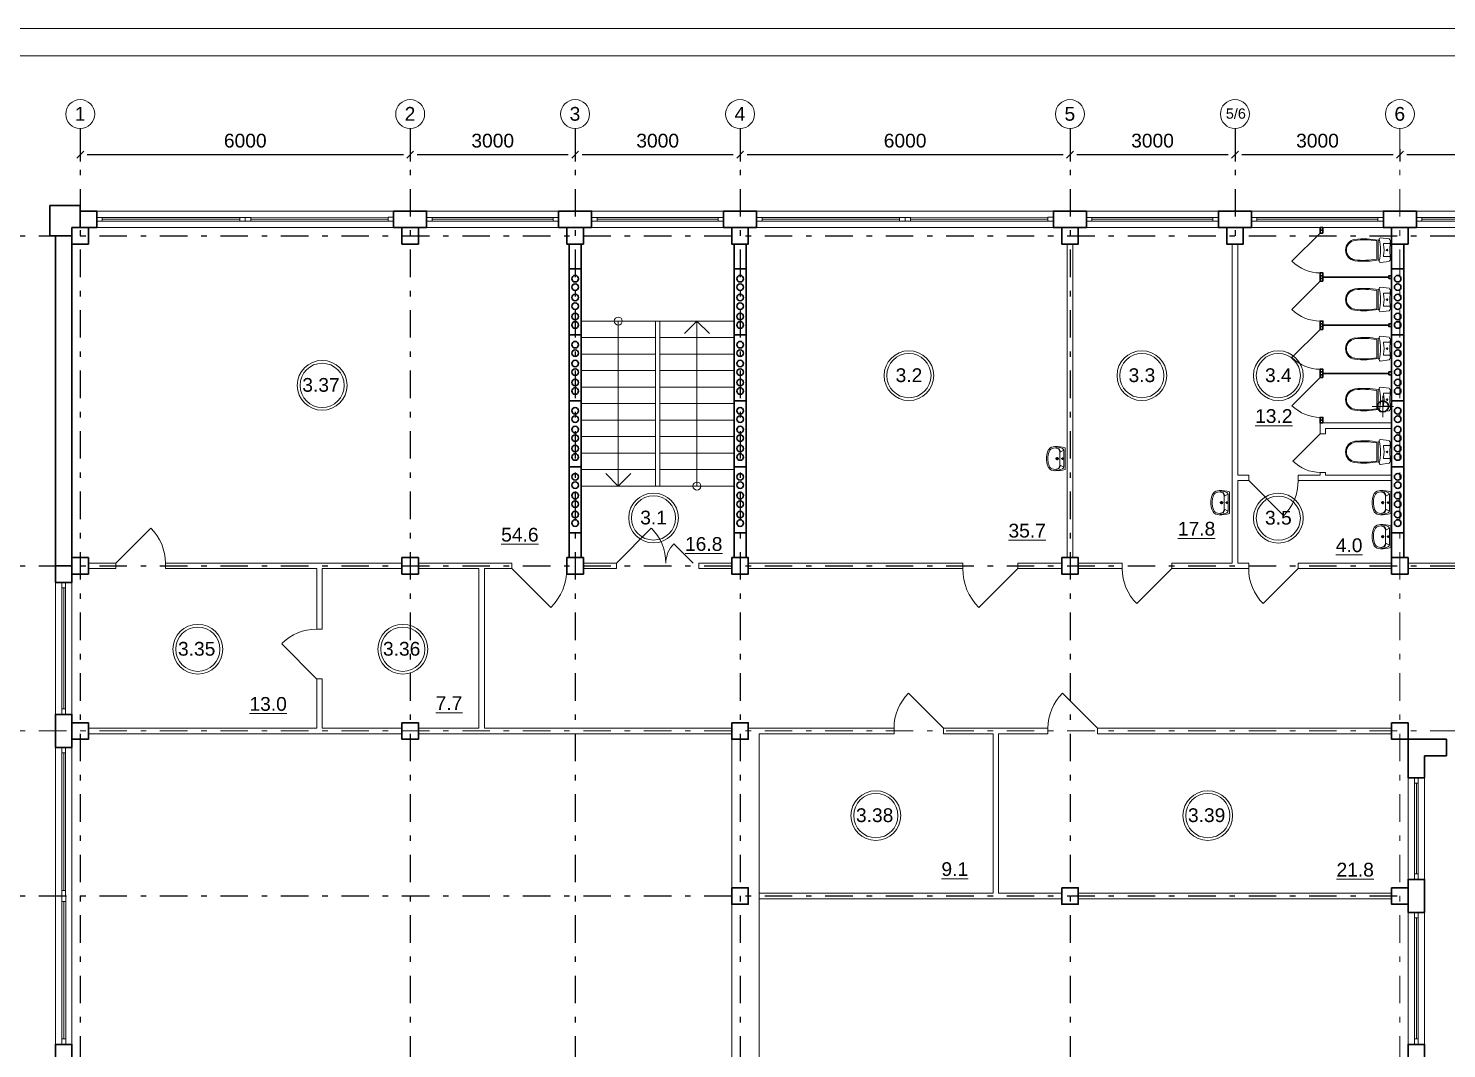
# Model space of a CAD drawing. Header units: metres. Extents: x -306 to 273, y -329 to 512.
# Drawn here: x 192.09 to 217.88, y 416 to 434.55 of the extents above; entities that cross this region are included whole.
import ezdxf
from ezdxf.enums import TextEntityAlignment as Align

# ---------------------------------------------------------------- set-up
doc = ezdxf.new("R2010")
doc.units = ezdxf.units.M
doc.header["$MEASUREMENT"] = 0
doc.linetypes.add('( Dashdot )', pattern=[1.001, 0.5, -0.25, 0.001, -0.25])
doc.linetypes.add('DGN Style 4', pattern=[17.066964, 8.528152, -4.264076, 0.01066, -4.264076])
doc.layers.get('DEFPOINTS').update_dxf_attribs({"lineweight": 0})
doc.layers.add('Level 50', color=7, linetype='Continuous', lineweight=0)
doc.styles.add('Standard_0', font='arial.ttf')
doc.styles.add('Style-Arial', font='arial.ttf')
doc.dimstyles.get("Standard").update_dxf_attribs({"dimtxt": 0.00018, "dimasz": 0.00018, "dimexe": 0.0002, "dimexo": 0.0625, "dimgap": 9e-05, "dimtad": 0, "dimtih": 1, "dimtoh": 1, "dimdec": 4, "dimlfac": 1000, "dimzin": 0, "dimdsep": 46, "dimtxsty": 'Standard_0', "dimcen": 9e-05, "dimadec": 0, "dimazin": 0, "dimtfac": 1, "dimtdec": 4, "dimtofl": 0, "dimtmove": 0, "dimatfit": 0, "dimfxl": 0.01, "dimfxlon": 1, "dimtolj": 1, "dimtzin": 0, "dimarcsym": 0})

# ---------------------------------------------------------------- blocks, each defined once
blk = doc.blocks.new('*U1657')
at = {"color": 7, "linetype": 'Continuous', "lineweight": 0}
blk.add_line((1.25, 0.001), (-1.25, -0.001), dxfattribs=at)
at = {"color": 7, "linetype": 'Continuous', "lineweight": 13, "flags": 128}
for points in [[(-1.35, 0.034), (-1.25, 0.034), (-1.25, -0.036), (-1.35, -0.036), (-1.35, 0.034)], [(1.25, 0.036), (1.35, 0.036), (1.35, -0.034), (1.25, -0.034), (1.25, 0.036)]]:
    blk.add_lwpolyline(points, close=True, dxfattribs=at)
at = {"color": 7, "linetype": 'Continuous', "lineweight": 0, "flags": 128}
blk.add_lwpolyline([(-1.25, 0.034), (1.25, 0.036), (1.25, -0.034), (-1.25, -0.036), (-1.25, 0.034)], close=True, dxfattribs=at)
blk = doc.blocks.new('*U1656')
at = {"color": 7, "linetype": 'Continuous', "lineweight": 0}
blk.add_line((1.25, 0), (-1.25, 0), dxfattribs=at)
at = {"color": 7, "linetype": 'Continuous', "lineweight": 13, "flags": 128}
for points in [[(-1.35, 0.035), (-1.25, 0.035), (-1.25, -0.035), (-1.35, -0.035), (-1.35, 0.035)], [(1.25, 0.035), (1.35, 0.035), (1.35, -0.035), (1.25, -0.035), (1.25, 0.035)]]:
    blk.add_lwpolyline(points, close=True, dxfattribs=at)
at = {"color": 7, "linetype": 'Continuous', "lineweight": 0, "flags": 128}
blk.add_lwpolyline([(-1.25, 0.035), (1.25, 0.035), (1.25, -0.035), (-1.25, -0.035), (-1.25, 0.035)], close=True, dxfattribs=at)
blk = doc.blocks.new('*U1658')
at = {"color": 7, "linetype": 'Continuous', "lineweight": 0}
blk.add_line((-1.1, 0), (1.1, 0), dxfattribs=at)
at = {"color": 7, "linetype": 'Continuous', "lineweight": 13, "flags": 128}
for points in [[(-1.1, -0.035), (-1.2, -0.035), (-1.2, 0.035), (-1.1, 0.035), (-1.1, -0.035)], [(1.2, -0.035), (1.1, -0.035), (1.1, 0.035), (1.2, 0.035), (1.2, -0.035)]]:
    blk.add_lwpolyline(points, close=True, dxfattribs=at)
at = {"color": 7, "linetype": 'Continuous', "lineweight": 0, "flags": 128}
blk.add_lwpolyline([(-1.1, 0.035), (1.1, 0.035), (1.1, -0.035), (-1.1, -0.035), (-1.1, 0.035)], close=True, dxfattribs=at)
blk = doc.blocks.new('*U1655')
at = {"color": 7, "linetype": 'Continuous', "lineweight": 30, "flags": 128}
blk.add_lwpolyline([(-0.11, -0.6), (-0.11, 0.6), (0.11, 0.6), (0.11, -0.6), (-0.11, -0.6)], close=True, dxfattribs=at)
at = {"color": 7, "linetype": 'Continuous', "lineweight": 30}
for centre in [(0, 0.421), (0, 0.268), (0, 0.077), (0, -0.077), (0, -0.268), (0, -0.421)]:
    blk.add_circle(centre, 0.06, dxfattribs=at)
blk = doc.blocks.new('*U1659')
at = {"color": 7, "linetype": 'Continuous', "lineweight": 0}
for p in [(-0.227, 0.114), (0.227, 0.114)]:
    blk.add_line(p, (0, -0.114), dxfattribs=at)
blk = doc.blocks.new('*U1661')
at = {"color": 7, "linetype": 'Continuous', "lineweight": 30}
for p, q in [((0.275, 0.275), (-0.275, 0.275)), ((-0.275, -0.275), (-0.275, 0.275)), ((0.275, 0.175), (0.275, 0.275)), ((-0.175, -0.275), (-0.275, -0.275))]:
    blk.add_line(p, q, dxfattribs=at)
blk = doc.blocks.new('_Oblique-1')
at = {"color": 0, "linetype": 'ByBlock', "lineweight": -2}
blk.add_line((0.5, 0.5), (-0.5, -0.5), dxfattribs=at)
blk = doc.blocks.new('*D2301')
at = {"color": 0, "linetype": 'Continuous', "lineweight": -2, "transparency": 16777216}
for p, q in [((193.031, 432.604), (193.031, 432.13)), ((199.031, 432.604), (199.031, 432.13)), ((193.156, 432.255), (198.906, 432.255))]:
    blk.add_line(p, q, dxfattribs=at)
at = {"layer": 'DEFPOINTS', "color": 0, "linetype": 'Continuous', "lineweight": 0, "transparency": 16777216}
for p in [(193.031, 432.729), (199.031, 432.729), (199.031, 432.255)]:
    blk.add_point(p, dxfattribs=at)
at = {"color": 0, "linetype": 'Continuous', "lineweight": -2, "transparency": 16777216, "xscale": 0.125, "yscale": 0.125, "zscale": 0.125, "rotation": 180}
blk.add_blockref('_Oblique-1', (193.031, 432.255), dxfattribs=at)
at = {"color": 0, "linetype": 'Continuous', "lineweight": -2, "transparency": 16777216, "xscale": 0.125, "yscale": 0.125, "zscale": 0.125}
blk.add_blockref('_Oblique-1', (199.031, 432.255), dxfattribs=at)
at = {"color": 0, "linetype": 'Continuous', "lineweight": 0, "transparency": 16777216, "insert": (196.031, 432.508), "char_height": 0.25, "attachment_point": 5, "style": 'Style-Arial'}
blk.add_mtext('\\A1;6000', dxfattribs=at)
blk = doc.blocks.new('ум9')
at = {"color": 252, "lineweight": 13}
for p, q in [((0.317, 0), (-0.317, 0)), ((-0.237, -0.059), (-0.19, -0.143)), ((0.228, -0.039), (-0.228, -0.039)), ((0.185, -0.156), (-0.171, -0.156)), ((0.046, -0.234), (-0.046, -0.234)), ((0.035, -0.08), (-0.035, -0.08)), ((0, -0.115), (0, -0.045)), ((0, -0.189), (0, -0.28)), ((0.237, -0.059), (0.19, -0.143))]:
    blk.add_line(p, q, dxfattribs=at)
for centre, radius in [((0, -0.234), 0.0351), ((0, -0.08), 0.0221), ((0, -0.234), 0.0221)]:
    blk.add_circle(centre, radius, dxfattribs=at)
for centre, radius, start, end in [((1.163, -0.334), 1.518, 167.3206, 178.6525), ((-0.135, -0.304), 0.22, 178.312, 234.1043), ((-0.355, -0.298), 0.00065, 358.312, 358.6525), ((0.089, -0.267), 0.429, 154.5977, 180.3349), ((-0.317, -0.001), 0.00065, 90, 167.3206), ((-0.135, -0.303), 0.18, 141.0504, 245.2718), ((-0.228, -0.117), 0.078, 90, 154.5977), ((-0.135, -0.303), 0.193, 141.0504, 147.7493), ((-0.181, -0.302), 0.159, 98.7111, 129.9424), ((-0.181, -0.302), 0.146, 86.1548, 129.9424), ((0.181, -0.302), 0.146, 50.0576, 93.8452), ((0.181, -0.302), 0.159, 50.0576, 81.2889), ((0.135, -0.303), 0.18, 294.7282, 38.9496), ((0.228, -0.117), 0.078, 25.4023, 90), ((0.135, -0.304), 0.22, 305.8957, 1.688), ((0.135, -0.303), 0.193, 32.2507, 38.9496), ((-0.089, -0.267), 0.429, 359.6651, 25.4023), ((0.317, -0.001), 0.00065, 12.6794, 90), ((-1.163, -0.334), 1.518, 1.3475, 12.6794), ((0.355, -0.298), 0.00065, 181.3475, 181.688), ((-0.035, -0.093), 0.452, 239.6448, 267.5368), ((-0.035, -0.093), 0.413, 244.8898, 267.5368), ((0, 0.104), 0.65, 265.1692, 274.8308), ((0, 0.104), 0.611, 265.1692, 274.8308), ((0.035, -0.093), 0.413, 272.4632, 300.3552), ((0.035, -0.093), 0.452, 272.4632, 300.3552)]:
    blk.add_arc(centre, radius, start, end, dxfattribs=at)
blk = doc.blocks.new('ун2')
at = {"color": 252, "lineweight": 13}
for p, q in [((-0.131, -0.114), (-0.131, 0.006)), ((0.131, -0.114), (0.131, 0.006)), ((-0.25, -0.194), (-0.229, -0.012)), ((0, -0.266), (-0.184, -0.266)), ((0, -0.235), (-0.168, -0.235)), ((0, -0.235), (0.168, -0.235)), ((0, -0.266), (0.184, -0.266)), ((0.25, -0.194), (0.229, -0.012))]:
    blk.add_line(p, q, dxfattribs=at)
blk.add_circle((0, -0.058), 0.0157, dxfattribs=at)
for centre, radius, start, end in [((-0.225, 0.014), 0.0259, 262.0147, 1.5137), ((0, 1.373), 1.373, 261.6431, 278.3569), ((0.225, 0.014), 0.0258, 178.1572, 278.1058), ((-0.226, -0.192), 0.0242, 185.3126, 270.5398), ((0, -1.267), 1.076, 77.8721, 102.1279), ((1.292, -0.524), 1.518, 168.8327, 186.9654), ((-0.169, -0.152), 0.0829, 229.7034, 270.7895), ((1.29, -0.524), 1.497, 170.087, 187.0749), ((-0.115, -0.115), 0.0166, 175.2998, 270.088), ((0, -0.594), 0.477, 76.0614, 103.9386), ((0.115, -0.115), 0.0166, 269.912, 4.7002), ((0.169, -0.152), 0.0829, 269.2105, 310.2966), ((-1.29, -0.524), 1.497, 352.9251, 9.913), ((-1.292, -0.524), 1.518, 353.0346, 11.1673), ((0.226, -0.192), 0.0242, 269.4602, 354.6874), ((0, -0.679), 0.217, 187.7539, 269.9084), ((0, -0.679), 0.198, 188.5249, 269.9084), ((0, -0.679), 0.198, 270.0916, 351.4751), ((0, -0.679), 0.217, 270.0916, 352.2461)]:
    blk.add_arc(centre, radius, start, end, dxfattribs=at)
blk = doc.blocks.new('*U1662')
at = {"color": 7, "linetype": 'Continuous', "lineweight": 0, "flags": 128}
blk.add_lwpolyline([(42.05, 29.7), (42.05, -29.7), (-42.05, -29.7), (-42.05, 29.7), (42.05, 29.7)], close=True, dxfattribs=at)
at = {"layer": 'Level 50', "color": 7, "linetype": 'Continuous', "lineweight": 13}
blk.add_line((41.55, 29.2), (-40.05, 29.2), dxfattribs=at)
blk = doc.blocks.new('*U1796')
at = {"color": 7, "linetype": 'Continuous', "lineweight": 13}
for radius in [0.452, 0.402]:
    blk.add_circle((0, 0), radius, dxfattribs=at)
at = {"color": 7, "linetype": 'Continuous', "lineweight": 13, "style": 'Style-Arial'}
blk.add_text('3.1', height=0.25, dxfattribs=at).set_placement((-0.242, 0.133), align=Align.TOP_LEFT)
blk = doc.blocks.new('*U1825')
at = {"color": 7, "linetype": 'Continuous', "lineweight": 13}
for radius in [0.452, 0.402]:
    blk.add_circle((0, 0), radius, dxfattribs=at)
at = {"color": 7, "linetype": 'Continuous', "lineweight": 13, "style": 'Style-Arial'}
blk.add_text('3.2', height=0.25, dxfattribs=at).set_placement((-0.242, 0.133), align=Align.TOP_LEFT)
blk = doc.blocks.new('*U1826')
at = {"color": 7, "linetype": 'Continuous', "lineweight": 13}
for radius in [0.452, 0.402]:
    blk.add_circle((0, 0), radius, dxfattribs=at)
at = {"color": 7, "linetype": 'Continuous', "lineweight": 13, "style": 'Style-Arial'}
blk.add_text('3.3', height=0.25, dxfattribs=at).set_placement((-0.242, 0.133), align=Align.TOP_LEFT)
blk = doc.blocks.new('*U1827')
at = {"color": 7, "linetype": 'Continuous', "lineweight": 13}
for radius in [0.452, 0.402]:
    blk.add_circle((0, 0), radius, dxfattribs=at)
at = {"color": 7, "linetype": 'Continuous', "lineweight": 13, "style": 'Style-Arial'}
blk.add_text('3.4', height=0.25, dxfattribs=at).set_placement((-0.242, 0.133), align=Align.TOP_LEFT)
blk = doc.blocks.new('*U1828')
at = {"color": 7, "linetype": 'Continuous', "lineweight": 13}
for radius in [0.452, 0.402]:
    blk.add_circle((0, 0), radius, dxfattribs=at)
at = {"color": 7, "linetype": 'Continuous', "lineweight": 13, "style": 'Style-Arial'}
blk.add_text('3.5', height=0.25, dxfattribs=at).set_placement((-0.242, 0.133), align=Align.TOP_LEFT)
blk = doc.blocks.new('*U1870')
at = {"color": 7, "linetype": 'Continuous', "lineweight": 13}
for radius in [0.452, 0.402]:
    blk.add_circle((0, 0), radius, dxfattribs=at)
at = {"color": 7, "linetype": 'Continuous', "lineweight": 13, "style": 'Style-Arial'}
blk.add_text('3.35', height=0.25, dxfattribs=at).set_placement((-0.361, 0.133), align=Align.TOP_LEFT)
blk = doc.blocks.new('*U1871')
at = {"color": 7, "linetype": 'Continuous', "lineweight": 13}
for radius in [0.452, 0.402]:
    blk.add_circle((0, 0), radius, dxfattribs=at)
at = {"color": 7, "linetype": 'Continuous', "lineweight": 13, "style": 'Style-Arial'}
blk.add_text('3.36', height=0.25, dxfattribs=at).set_placement((-0.361, 0.133), align=Align.TOP_LEFT)
blk = doc.blocks.new('*U1872')
at = {"color": 7, "linetype": 'Continuous', "lineweight": 13}
for radius in [0.452, 0.402]:
    blk.add_circle((0, 0), radius, dxfattribs=at)
at = {"color": 7, "linetype": 'Continuous', "lineweight": 13, "style": 'Style-Arial'}
blk.add_text('3.37', height=0.25, dxfattribs=at).set_placement((-0.361, 0.133), align=Align.TOP_LEFT)
blk = doc.blocks.new('*U1873')
at = {"color": 7, "linetype": 'Continuous', "lineweight": 13}
for radius in [0.452, 0.402]:
    blk.add_circle((0, 0), radius, dxfattribs=at)
at = {"color": 7, "linetype": 'Continuous', "lineweight": 13, "style": 'Style-Arial'}
blk.add_text('3.38', height=0.25, dxfattribs=at).set_placement((-0.361, 0.133), align=Align.TOP_LEFT)
blk = doc.blocks.new('*U1874')
at = {"color": 7, "linetype": 'Continuous', "lineweight": 13}
for radius in [0.452, 0.402]:
    blk.add_circle((0, 0), radius, dxfattribs=at)
at = {"color": 7, "linetype": 'Continuous', "lineweight": 13, "style": 'Style-Arial'}
blk.add_text('3.39', height=0.25, dxfattribs=at).set_placement((-0.361, 0.133), align=Align.TOP_LEFT)
blk = doc.blocks.new('*U1893')
at = {"color": 7, "linetype": 'DGN Style 4', "lineweight": 0}
for p, q in [((-0.194, 0), (0.194, 0)), ((0, 0.194), (0, -0.193))]:
    blk.add_line(p, q, dxfattribs=at)
at = {"color": 92, "linetype": 'Continuous', "lineweight": 30}
blk.add_circle((0, 0), 0.1, dxfattribs=at)
blk = doc.blocks.new('*U1888')
at = {"color": 7, "lineweight": 13}
blk.add_line((-0.5, 0.354), (0.207, -0.354), dxfattribs=at)
at = {"color": 7, "lineweight": 0}
blk.add_arc((-0.5, 0.354), 1, 315, 360, dxfattribs=at)
blk = doc.blocks.new('*U1894')
at = {"color": 7, "lineweight": 13}
for p, q in [((-0.7, -0.318), (-0.064, 0.318)), ((0.7, -0.318), (0.346, 0.035))]:
    blk.add_line(p, q, dxfattribs=at)
at = {"color": 7, "lineweight": 0}
for centre, radius, start, end in [((-0.7, -0.318), 0.9, 0, 45), ((0.7, -0.318), 0.5, 135, 180)]:
    blk.add_arc(centre, radius, start, end, dxfattribs=at)
blk = doc.blocks.new('*U1889')
at = {"color": 7, "linetype": 'Continuous', "lineweight": 13}
blk.add_line((-0.45, 0.318), (0.186, -0.318), dxfattribs=at)
at = {"color": 7, "linetype": 'Continuous', "lineweight": 0}
blk.add_arc((-0.45, 0.318), 0.9, 315, 360, dxfattribs=at)
blk = doc.blocks.new('*U1891')
at = {"color": 7, "linetype": 'Continuous', "lineweight": 13}
blk.add_line((-0.35, 0.247), (0.145, -0.247), dxfattribs=at)
at = {"color": 7, "linetype": 'Continuous', "lineweight": 0}
blk.add_arc((-0.35, 0.247), 0.7, 315, 0, dxfattribs=at)
blk = doc.blocks.new('*U1892')
at = {"color": 252, "linetype": 'Continuous', "lineweight": 13}
for p, q in [((-0.906, 1.162), (-0.394, 1.675)), ((-0.906, 0.287), (-0.394, 0.8)), ((-0.906, -0.588), (-0.394, -0.075)), ((-0.906, -1.463), (-0.394, -0.95))]:
    blk.add_line(p, q, dxfattribs=at)
at = {"color": 252, "linetype": 'Continuous', "lineweight": 30}
for p, q in [((-0.344, 0.875), (0.856, 0.875)), ((-0.344, 0), (0.856, 0)), ((-0.344, -0.875), (0.856, -0.875))]:
    blk.add_line(p, q, dxfattribs=at)
at = {"color": 252, "linetype": 'Continuous', "lineweight": 30, "flags": 128}
for points in [[(-0.344, 1.725), (-0.344, 1.775), (-0.394, 1.775), (-0.394, 1.725), (-0.344, 1.725)], [(-0.344, 1.675), (-0.344, 1.725), (-0.394, 1.725), (-0.394, 1.675), (-0.344, 1.675)], [(-0.344, 0.9), (-0.344, 0.95), (-0.394, 0.95), (-0.394, 0.9), (-0.344, 0.9)], [(-0.344, 0.85), (-0.344, 0.9), (-0.394, 0.9), (-0.394, 0.85), (-0.344, 0.85)], [(-0.344, 0.8), (-0.344, 0.85), (-0.394, 0.85), (-0.394, 0.8), (-0.344, 0.8)], [(0.906, 0.85), (0.906, 0.9), (0.856, 0.9), (0.856, 0.85), (0.906, 0.85)], [(-0.344, 0.025), (-0.344, 0.075), (-0.394, 0.075), (-0.394, 0.025), (-0.344, 0.025)], [(-0.344, -0.025), (-0.344, 0.025), (-0.394, 0.025), (-0.394, -0.025), (-0.344, -0.025)], [(0.906, -0.025), (0.906, 0.025), (0.856, 0.025), (0.856, -0.025), (0.906, -0.025)], [(-0.344, -0.075), (-0.344, -0.025), (-0.394, -0.025), (-0.394, -0.075), (-0.344, -0.075)], [(-0.344, -0.85), (-0.344, -0.8), (-0.394, -0.8), (-0.394, -0.85), (-0.344, -0.85)], [(-0.344, -0.9), (-0.344, -0.85), (-0.394, -0.85), (-0.394, -0.9), (-0.344, -0.9)], [(-0.344, -0.95), (-0.344, -0.9), (-0.394, -0.9), (-0.394, -0.95), (-0.344, -0.95)], [(0.906, -0.9), (0.906, -0.85), (0.856, -0.85), (0.856, -0.9), (0.906, -0.9)], [(-0.344, -1.725), (-0.344, -1.675), (-0.394, -1.675), (-0.394, -1.725), (-0.344, -1.725)], [(-0.344, -1.775), (-0.344, -1.725), (-0.394, -1.725), (-0.394, -1.775), (-0.344, -1.775)]]:
    blk.add_lwpolyline(points, close=True, dxfattribs=at)
at = {"color": 252, "linetype": 'Continuous', "lineweight": 0}
for centre in [(-0.394, 1.675), (-0.394, 0.8), (-0.394, -0.075), (-0.394, -0.95)]:
    blk.add_arc(centre, 0.725, 225, 270, dxfattribs=at)
blk = doc.blocks.new('*D2549')
at = {"color": 0, "linetype": 'Continuous', "lineweight": -2, "transparency": 16777216}
for p, q in [((199.031, 432.604), (199.031, 432.13)), ((202.031, 432.354), (202.031, 432.13)), ((199.156, 432.255), (201.906, 432.255))]:
    blk.add_line(p, q, dxfattribs=at)
at = {"layer": 'DEFPOINTS', "color": 0, "linetype": 'Continuous', "lineweight": 0, "transparency": 16777216}
for p in [(199.031, 432.729), (202.031, 432.479), (202.031, 432.255)]:
    blk.add_point(p, dxfattribs=at)
at = {"color": 0, "linetype": 'Continuous', "lineweight": -2, "transparency": 16777216, "xscale": 0.125, "yscale": 0.125, "zscale": 0.125, "rotation": 180}
blk.add_blockref('_Oblique-1', (199.031, 432.255), dxfattribs=at)
at = {"color": 0, "linetype": 'Continuous', "lineweight": -2, "transparency": 16777216, "xscale": 0.125, "yscale": 0.125, "zscale": 0.125}
blk.add_blockref('_Oblique-1', (202.031, 432.255), dxfattribs=at)
at = {"color": 0, "linetype": 'Continuous', "lineweight": 0, "transparency": 16777216, "insert": (200.531, 432.508), "char_height": 0.25, "attachment_point": 5, "style": 'Style-Arial'}
blk.add_mtext('\\A1;3000', dxfattribs=at)
blk = doc.blocks.new('*D2550')
at = {"color": 0, "linetype": 'Continuous', "lineweight": -2, "transparency": 16777216}
for p, q in [((205.031, 432.604), (205.031, 432.13)), ((202.031, 432.354), (202.031, 432.13)), ((202.156, 432.255), (204.906, 432.255))]:
    blk.add_line(p, q, dxfattribs=at)
at = {"layer": 'DEFPOINTS', "color": 0, "linetype": 'Continuous', "lineweight": 0, "transparency": 16777216}
for p in [(205.031, 432.729), (202.031, 432.479), (205.031, 432.255)]:
    blk.add_point(p, dxfattribs=at)
at = {"color": 0, "linetype": 'Continuous', "lineweight": -2, "transparency": 16777216, "xscale": 0.125, "yscale": 0.125, "zscale": 0.125, "rotation": 180}
blk.add_blockref('_Oblique-1', (202.031, 432.255), dxfattribs=at)
at = {"color": 0, "linetype": 'Continuous', "lineweight": -2, "transparency": 16777216, "xscale": 0.125, "yscale": 0.125, "zscale": 0.125}
blk.add_blockref('_Oblique-1', (205.031, 432.255), dxfattribs=at)
at = {"color": 0, "linetype": 'Continuous', "lineweight": 0, "transparency": 16777216, "insert": (203.531, 432.508), "char_height": 0.25, "attachment_point": 5, "style": 'Style-Arial'}
blk.add_mtext('\\A1;3000', dxfattribs=at)
blk = doc.blocks.new('*D2551')
at = {"color": 0, "linetype": 'Continuous', "lineweight": -2, "transparency": 16777216}
for p, q in [((205.031, 432.604), (205.031, 432.13)), ((211.031, 432.604), (211.031, 432.13)), ((205.156, 432.255), (210.906, 432.255))]:
    blk.add_line(p, q, dxfattribs=at)
at = {"layer": 'DEFPOINTS', "color": 0, "linetype": 'Continuous', "lineweight": 0, "transparency": 16777216}
for p in [(205.031, 432.729), (211.031, 432.729), (211.031, 432.255)]:
    blk.add_point(p, dxfattribs=at)
at = {"color": 0, "linetype": 'Continuous', "lineweight": -2, "transparency": 16777216, "xscale": 0.125, "yscale": 0.125, "zscale": 0.125, "rotation": 180}
blk.add_blockref('_Oblique-1', (205.031, 432.255), dxfattribs=at)
at = {"color": 0, "linetype": 'Continuous', "lineweight": -2, "transparency": 16777216, "xscale": 0.125, "yscale": 0.125, "zscale": 0.125}
blk.add_blockref('_Oblique-1', (211.031, 432.255), dxfattribs=at)
at = {"color": 0, "linetype": 'Continuous', "lineweight": 0, "transparency": 16777216, "insert": (208.031, 432.508), "char_height": 0.25, "attachment_point": 5, "style": 'Style-Arial'}
blk.add_mtext('\\A1;6000', dxfattribs=at)
blk = doc.blocks.new('*D2552')
at = {"color": 0, "linetype": 'Continuous', "lineweight": -2, "transparency": 16777216}
for p, q in [((211.031, 432.604), (211.031, 432.13)), ((214.031, 432.354), (214.031, 432.13)), ((211.156, 432.255), (213.906, 432.255))]:
    blk.add_line(p, q, dxfattribs=at)
at = {"layer": 'DEFPOINTS', "color": 0, "linetype": 'Continuous', "lineweight": 0, "transparency": 16777216}
for p in [(211.031, 432.729), (214.031, 432.479), (214.031, 432.255)]:
    blk.add_point(p, dxfattribs=at)
at = {"color": 0, "linetype": 'Continuous', "lineweight": -2, "transparency": 16777216, "xscale": 0.125, "yscale": 0.125, "zscale": 0.125, "rotation": 180}
blk.add_blockref('_Oblique-1', (211.031, 432.255), dxfattribs=at)
at = {"color": 0, "linetype": 'Continuous', "lineweight": -2, "transparency": 16777216, "xscale": 0.125, "yscale": 0.125, "zscale": 0.125}
blk.add_blockref('_Oblique-1', (214.031, 432.255), dxfattribs=at)
at = {"color": 0, "linetype": 'Continuous', "lineweight": 0, "transparency": 16777216, "insert": (212.531, 432.508), "char_height": 0.25, "attachment_point": 5, "style": 'Style-Arial'}
blk.add_mtext('\\A1;3000', dxfattribs=at)
blk = doc.blocks.new('*D2553')
at = {"color": 0, "linetype": 'Continuous', "lineweight": -2, "transparency": 16777216}
for p, q in [((214.031, 432.354), (214.031, 432.13)), ((217.031, 432.354), (217.031, 432.13)), ((214.156, 432.255), (216.906, 432.255))]:
    blk.add_line(p, q, dxfattribs=at)
at = {"layer": 'DEFPOINTS', "color": 0, "linetype": 'Continuous', "lineweight": 0, "transparency": 16777216}
for p in [(214.031, 432.479), (217.031, 432.479), (217.031, 432.255)]:
    blk.add_point(p, dxfattribs=at)
at = {"color": 0, "linetype": 'Continuous', "lineweight": -2, "transparency": 16777216, "xscale": 0.125, "yscale": 0.125, "zscale": 0.125, "rotation": 180}
blk.add_blockref('_Oblique-1', (214.031, 432.255), dxfattribs=at)
at = {"color": 0, "linetype": 'Continuous', "lineweight": -2, "transparency": 16777216, "xscale": 0.125, "yscale": 0.125, "zscale": 0.125}
blk.add_blockref('_Oblique-1', (217.031, 432.255), dxfattribs=at)
at = {"color": 0, "linetype": 'Continuous', "lineweight": 0, "transparency": 16777216, "insert": (215.531, 432.508), "char_height": 0.25, "attachment_point": 5, "style": 'Style-Arial'}
blk.add_mtext('\\A1;3000', dxfattribs=at)
blk = doc.blocks.new('*D2554')
at = {"color": 0, "linetype": 'Continuous', "lineweight": -2, "transparency": 16777216}
for p, q in [((217.031, 432.354), (217.031, 432.13)), ((223.031, 432.354), (223.031, 432.13)), ((217.156, 432.255), (222.906, 432.255))]:
    blk.add_line(p, q, dxfattribs=at)
at = {"layer": 'DEFPOINTS', "color": 0, "linetype": 'Continuous', "lineweight": 0, "transparency": 16777216}
for p in [(217.031, 432.479), (223.031, 432.479), (223.031, 432.255)]:
    blk.add_point(p, dxfattribs=at)
at = {"color": 0, "linetype": 'Continuous', "lineweight": -2, "transparency": 16777216, "xscale": 0.125, "yscale": 0.125, "zscale": 0.125, "rotation": 180}
blk.add_blockref('_Oblique-1', (217.031, 432.255), dxfattribs=at)
at = {"color": 0, "linetype": 'Continuous', "lineweight": -2, "transparency": 16777216, "xscale": 0.125, "yscale": 0.125, "zscale": 0.125}
blk.add_blockref('_Oblique-1', (223.031, 432.255), dxfattribs=at)
at = {"color": 0, "linetype": 'Continuous', "lineweight": 0, "transparency": 16777216, "insert": (220.031, 432.508), "char_height": 0.25, "attachment_point": 5, "style": 'Style-Arial'}
blk.add_mtext('\\A1;6000', dxfattribs=at)

msp = doc.modelspace()

# ---------------------------------------------------------------- linework, layer by layer
at = {"color": 1, "linetype": '( Dashdot )'}
for p, q in [((193.03122933, 432.72924535), (193.03122933, 384.20583039)), ((199.03122933, 432.72924535), (199.03122933, 384.20583039)), ((202.03122933, 432.72924535), (202.03122933, 384.20583039)), ((205.03122933, 432.72924535), (205.03122933, 384.20583039)), ((211.03122933, 432.72924535), (211.03122933, 384.20583039)), ((214.03122933, 432.72924535), (214.03122933, 430.62924535)), ((190.07964142, 430.77924535), (261.97964142, 430.77924535)), ((190.07964142, 424.77924535), (261.97964142, 424.77924535)), ((190.07964142, 418.77924535), (217.03122933, 418.77924535))]:
    msp.add_line(p, q, dxfattribs=at)
at = {"color": 1, "linetype": '( Dashdot )', "lineweight": 0}
for p, q in [((217.03122933, 432.72924535), (217.03122933, 384.20583039)), ((190.07964142, 421.77924535), (261.97964142, 421.77924535))]:
    msp.add_line(p, q, dxfattribs=at)
at = {"color": 7, "linetype": 'Continuous', "lineweight": 13}
for p, q in [((202.13964142, 429.22924535), (204.91964142, 429.22924535)), ((203.48964142, 426.22924535), (203.48964142, 429.22924535)), ((203.56964142, 426.22924535), (203.56964142, 429.22924535)), ((216.87964142, 427.37924535), (215.57964142, 427.37924535)), ((215.57964142, 427.37924535), (215.57964142, 427.17924535)), ((215.67964142, 427.17924535), (215.57964142, 427.17924535)), ((216.87964142, 427.27924535), (215.67964142, 427.27924535)), ((215.67964142, 427.27924535), (215.67964142, 427.17924535)), ((214.07964142, 426.42924535), (214.27964142, 426.42924535)), ((214.27964142, 426.42924535), (214.27964142, 426.32924535)), ((215.17964142, 426.42924535), (215.17964142, 426.32924535)), ((215.17964142, 426.42924535), (215.57964142, 426.42924535)), ((215.57964142, 426.47924535), (215.67964142, 426.47924535)), ((215.57964142, 426.47924535), (215.57964142, 426.42924535)), ((215.67964142, 426.47924535), (215.67964142, 426.42924535)), ((215.67964142, 426.42924535), (216.87964142, 426.42924535)), ((202.13964142, 426.22924535), (204.91964142, 426.22924535)), ((214.07964142, 426.32924535), (214.27964142, 426.32924535)), ((215.17964142, 426.32924535), (216.87964142, 426.32924535)), ((193.67964142, 424.82924535), (193.67964142, 424.72924535)), ((194.57964142, 424.82924535), (194.57964142, 424.72924535)), ((199.17964142, 424.82924535), (200.87964142, 424.82924535)), ((200.87964142, 424.82924535), (200.87964142, 424.72924535)), ((201.87964142, 424.82924535), (201.87964142, 424.72924535)), ((202.17964142, 424.82924535), (202.77964142, 424.82924535)), ((202.77964142, 424.82924535), (202.77964142, 424.72924535)), ((204.27964142, 424.82924535), (204.27964142, 424.72924535)), ((204.27964142, 424.82924535), (204.87964142, 424.82924535)), ((209.07964142, 424.82924535), (209.07964142, 424.72924535)), ((210.07964142, 424.82924535), (210.07964142, 424.72924535)), ((211.17964142, 424.82924535), (211.97964142, 424.82924535)), ((211.97964142, 424.82924535), (211.97964142, 424.72924535)), ((212.87964142, 424.82924535), (212.87964142, 424.72924535)), ((212.87964142, 424.82924535), (213.97964142, 424.82924535)), ((214.07964142, 424.82924535), (214.27964142, 424.82924535)), ((214.27964142, 424.82924535), (214.27964142, 424.72924535)), ((215.17964142, 424.82924535), (215.17964142, 424.72924535)), ((215.17964142, 424.82924535), (216.87964142, 424.82924535)), ((217.17964142, 424.82924535), (222.87964142, 424.82924535)), ((197.32964142, 424.72924535), (197.32964142, 423.62924535)), ((197.42964142, 424.72924535), (197.42964142, 423.62924535)), ((199.17964142, 424.72924535), (200.27964142, 424.72924535)), ((200.27964142, 424.72924535), (200.27964142, 421.82924535)), ((200.37964142, 424.72924535), (200.87964142, 424.72924535)), ((200.37964142, 424.72924535), (200.37964142, 421.82924535)), ((202.17964142, 424.72924535), (202.77964142, 424.72924535)), ((204.27964142, 424.72924535), (204.87964142, 424.72924535)), ((211.17964142, 424.72924535), (211.97964142, 424.72924535)), ((212.87964142, 424.72924535), (214.27964142, 424.72924535)), ((215.17964142, 424.72924535), (216.87964142, 424.72924535)), ((217.17964142, 424.72924535), (222.87964142, 424.72924535)), ((197.32964142, 423.62924535), (197.42964142, 423.62924535)), ((197.32964142, 422.72924535), (197.42964142, 422.72924535)), ((197.32964142, 422.72924535), (197.32964142, 421.82924535)), ((197.42964142, 422.72924535), (197.42964142, 421.82924535)), ((199.17964142, 421.82924535), (200.27964142, 421.82924535)), ((199.17964142, 421.72924535), (204.87964142, 421.72924535)), ((200.37964142, 421.82924535), (204.87964142, 421.82924535)), ((204.87964142, 421.72924535), (204.87964142, 397.62924535)), ((205.17964142, 421.82924535), (207.82964142, 421.82924535)), ((205.37964142, 421.72924535), (205.37964142, 397.87924535)), ((205.37964142, 421.72924535), (207.82964142, 421.72924535)), ((207.82964142, 421.82924535), (207.82964142, 421.72924535)), ((208.72964142, 421.82924535), (208.72964142, 421.72924535)), ((208.72964142, 421.82924535), (210.62964142, 421.82924535)), ((208.72964142, 421.72924535), (209.62964142, 421.72924535)), ((209.62964142, 421.72924535), (209.62964142, 420.82924535)), ((209.72964142, 421.72924535), (209.72964142, 420.82924535)), ((209.72964142, 421.72924535), (210.62964142, 421.72924535)), ((210.62964142, 421.82924535), (210.62964142, 421.72924535)), ((211.52964142, 421.82924535), (211.52964142, 421.72924535)), ((211.52964142, 421.82924535), (216.87964142, 421.82924535)), ((211.52964142, 421.72924535), (216.87964142, 421.72924535)), ((209.62964142, 420.82924535), (209.62964142, 418.82924535)), ((209.72964142, 420.82924535), (209.72964142, 418.82924535)), ((205.37964142, 418.82924535), (209.62964142, 418.82924535)), ((205.37964142, 418.72924535), (210.87964142, 418.72924535)), ((209.72964142, 418.82924535), (210.87964142, 418.82924535)), ((211.17964142, 418.82924535), (216.87964142, 418.82924535)), ((211.17964142, 418.72924535), (216.87964142, 418.72924535))]:
    msp.add_line(p, q, dxfattribs=at)
at = {"color": 7, "linetype": 'Continuous', "lineweight": 0}
for p, q in [((202.81464142, 429.22924535), (202.81464142, 426.22924535)), ((204.24464142, 426.22924535), (204.24464142, 429.22924535)), ((202.13964142, 428.92924535), (203.48964142, 428.92924535)), ((203.56964142, 428.92924535), (204.91964142, 428.92924535)), ((202.13964142, 428.62924535), (203.48964142, 428.62924535)), ((203.56964142, 428.62924535), (204.91964142, 428.62924535)), ((202.13964142, 428.32924535), (203.48964142, 428.32924535)), ((203.56964142, 428.32924535), (204.91964142, 428.32924535)), ((202.13964142, 428.02924535), (203.48964142, 428.02924535)), ((203.56964142, 428.02924535), (204.91964142, 428.02924535)), ((202.13964142, 427.72924535), (203.48964142, 427.72924535)), ((203.56964142, 427.72924535), (204.91964142, 427.72924535)), ((202.13964142, 427.42924535), (203.48964142, 427.42924535)), ((203.56964142, 427.42924535), (204.91964142, 427.42924535)), ((202.13964142, 427.12924535), (203.48964142, 427.12924535)), ((203.56964142, 427.12924535), (204.91964142, 427.12924535)), ((202.13964142, 426.82924535), (203.48964142, 426.82924535)), ((203.56964142, 426.82924535), (204.91964142, 426.82924535)), ((202.13964142, 426.52924535), (203.48964142, 426.52924535)), ((203.56964142, 426.52924535), (204.91964142, 426.52924535)), ((217.32964142, 419.17924535), (217.32964142, 420.82924535))]:
    msp.add_line(p, q, dxfattribs=at)
at = {"color": 7, "linetype": 'Continuous', "lineweight": 30}
for p in [(217.87964142, 421.62924535), (217.47964142, 421.32924535)]:
    msp.add_line(p, (217.87964142, 421.32924535), dxfattribs=at)
at = {"color": 7, "linetype": 'Continuous', "lineweight": 30, "flags": 128}
for points in [[(193.02964142, 430.92924535), (193.32964142, 430.92924535), (193.32964142, 431.22924535), (193.02964142, 431.22924535), (193.02964142, 430.92924535)], [(199.32964142, 430.92924535), (198.72964142, 430.92924535), (198.72964142, 431.22924535), (199.32964142, 431.22924535), (199.32964142, 430.92924535)], [(202.32964142, 430.92924535), (201.72964142, 430.92924535), (201.72964142, 431.22924535), (202.32964142, 431.22924535), (202.32964142, 430.92924535)], [(205.32964142, 430.92924535), (204.72964142, 430.92924535), (204.72964142, 431.22924535), (205.32964142, 431.22924535), (205.32964142, 430.92924535)], [(211.32964142, 430.92924535), (210.72964142, 430.92924535), (210.72964142, 431.22924535), (211.32964142, 431.22924535), (211.32964142, 430.92924535)], [(214.32964142, 430.92924535), (213.72964142, 430.92924535), (213.72964142, 431.22924535), (214.32964142, 431.22924535), (214.32964142, 430.92924535)], [(217.32964142, 430.92924535), (216.72964142, 430.92924535), (216.72964142, 431.22924535), (217.32964142, 431.22924535), (217.32964142, 430.92924535)], [(192.57964142, 424.77924535), (192.57964142, 430.77924535), (192.87964142, 430.77924535), (192.87964142, 424.77924535), (192.57964142, 424.77924535)], [(192.87964142, 430.92924535), (192.87964142, 430.62924535), (193.17964142, 430.62924535), (193.17964142, 430.92924535), (192.87964142, 430.92924535)], [(198.87964142, 430.92924535), (198.87964142, 430.62924535), (199.17964142, 430.62924535), (199.17964142, 430.92924535), (198.87964142, 430.92924535)], [(201.87964142, 430.92924535), (201.87964142, 430.62924535), (202.17964142, 430.62924535), (202.17964142, 430.92924535), (201.87964142, 430.92924535)], [(204.87964142, 430.92924535), (204.87964142, 430.62924535), (205.17964142, 430.62924535), (205.17964142, 430.92924535), (204.87964142, 430.92924535)], [(210.87964142, 430.92924535), (210.87964142, 430.62924535), (211.17964142, 430.62924535), (211.17964142, 430.92924535), (210.87964142, 430.92924535)], [(213.87964142, 430.92924535), (213.87964142, 430.62924535), (214.17964142, 430.62924535), (214.17964142, 430.92924535), (213.87964142, 430.92924535)], [(216.87964142, 430.92924535), (216.87964142, 430.62924535), (217.17964142, 430.62924535), (217.17964142, 430.92924535), (216.87964142, 430.92924535)], [(201.91964142, 430.17924535), (202.13964142, 430.17924535), (202.13964142, 430.62924535), (201.91964142, 430.62924535), (201.91964142, 430.17924535)], [(204.91964142, 430.17924535), (205.13964142, 430.17924535), (205.13964142, 430.62924535), (204.91964142, 430.62924535), (204.91964142, 430.17924535)], [(216.87964142, 430.62924535), (217.09964142, 430.62924535), (217.09964142, 430.17924535), (216.87964142, 430.17924535), (216.87964142, 430.62924535)], [(201.91964142, 425.37924535), (202.13964142, 425.37924535), (202.13964142, 424.92924535), (201.91964142, 424.92924535), (201.91964142, 425.37924535)], [(204.91964142, 425.37924535), (205.13964142, 425.37924535), (205.13964142, 424.92924535), (204.91964142, 424.92924535), (204.91964142, 425.37924535)], [(216.87964142, 425.37924535), (217.09964142, 425.37924535), (217.09964142, 424.92924535), (216.87964142, 424.92924535), (216.87964142, 425.37924535)], [(192.87964142, 424.92924535), (192.87964142, 424.62924535), (193.17964142, 424.62924535), (193.17964142, 424.92924535), (192.87964142, 424.92924535)], [(198.87964142, 424.92924535), (198.87964142, 424.62924535), (199.17964142, 424.62924535), (199.17964142, 424.92924535), (198.87964142, 424.92924535)], [(201.87964142, 424.92924535), (201.87964142, 424.62924535), (202.17964142, 424.62924535), (202.17964142, 424.92924535), (201.87964142, 424.92924535)], [(204.87964142, 424.92924535), (204.87964142, 424.62924535), (205.17964142, 424.62924535), (205.17964142, 424.92924535), (204.87964142, 424.92924535)], [(210.87964142, 424.92924535), (210.87964142, 424.62924535), (211.17964142, 424.62924535), (211.17964142, 424.92924535), (210.87964142, 424.92924535)], [(216.87964142, 424.92924535), (216.87964142, 424.62924535), (217.17964142, 424.62924535), (217.17964142, 424.92924535), (216.87964142, 424.92924535)], [(192.57964142, 424.47924535), (192.87964142, 424.47924535), (192.87964142, 424.77924535), (192.57964142, 424.77924535), (192.57964142, 424.47924535)], [(192.57964142, 421.47924535), (192.57964142, 422.07924535), (192.87964142, 422.07924535), (192.87964142, 421.47924535), (192.57964142, 421.47924535)], [(192.87964142, 421.92924535), (192.87964142, 421.62924535), (193.17964142, 421.62924535), (193.17964142, 421.92924535), (192.87964142, 421.92924535)], [(198.87964142, 421.92924535), (198.87964142, 421.62924535), (199.17964142, 421.62924535), (199.17964142, 421.92924535), (198.87964142, 421.92924535)], [(204.87964142, 421.92924535), (204.87964142, 421.62924535), (205.17964142, 421.62924535), (205.17964142, 421.92924535), (204.87964142, 421.92924535)], [(216.87964142, 421.92924535), (216.87964142, 421.62924535), (217.17964142, 421.62924535), (217.17964142, 421.92924535), (216.87964142, 421.92924535)], [(204.87964142, 418.92924535), (204.87964142, 418.62924535), (205.17964142, 418.62924535), (205.17964142, 418.92924535), (204.87964142, 418.92924535)], [(210.87964142, 418.92924535), (210.87964142, 418.62924535), (211.17964142, 418.62924535), (211.17964142, 418.92924535), (210.87964142, 418.92924535)], [(216.87964142, 418.92924535), (216.87964142, 418.62924535), (217.17964142, 418.62924535), (217.17964142, 418.92924535), (216.87964142, 418.92924535)], [(217.17964142, 418.47924535), (217.17964142, 419.07924535), (217.47964142, 419.07924535), (217.47964142, 418.47924535), (217.17964142, 418.47924535)], [(192.57964142, 415.47924535), (192.57964142, 416.07924535), (192.87964142, 416.07924535), (192.87964142, 415.47924535), (192.57964142, 415.47924535)], [(217.17964142, 415.47924535), (217.17964142, 416.07924535), (217.47964142, 416.07924535), (217.47964142, 415.47924535), (217.17964142, 415.47924535)]]:
    msp.add_lwpolyline(points, close=True, dxfattribs=at)
at = {"color": 7, "linetype": 'Continuous', "lineweight": 0, "flags": 128}
for points in [[(198.72964142, 430.92924535), (193.32964142, 430.92924535), (193.32964142, 431.22924535), (198.72964142, 431.22924535), (198.72964142, 430.92924535)], [(199.32964142, 431.22924535), (201.72964142, 431.22924535), (201.72964142, 430.92924535), (199.32964142, 430.92924535), (199.32964142, 431.22924535)], [(202.32964142, 431.22924535), (204.72964142, 431.22924535), (204.72964142, 430.92924535), (202.32964142, 430.92924535), (202.32964142, 431.22924535)], [(210.72964142, 430.92924535), (205.32964142, 430.92924535), (205.32964142, 431.22924535), (210.72964142, 431.22924535), (210.72964142, 430.92924535)], [(211.32964142, 431.22924535), (213.72964142, 431.22924535), (213.72964142, 430.92924535), (211.32964142, 430.92924535), (211.32964142, 431.22924535)], [(214.32964142, 431.22924535), (216.72964142, 431.22924535), (216.72964142, 430.92924535), (214.32964142, 430.92924535), (214.32964142, 431.22924535)], [(222.72964142, 430.92924535), (217.32964142, 430.92924535), (217.32964142, 431.22924535), (222.72964142, 431.22924535), (222.72964142, 430.92924535)], [(192.57964142, 422.07924535), (192.57964142, 424.47924535), (192.87964142, 424.47924535), (192.87964142, 422.07924535), (192.57964142, 422.07924535)], [(192.57964142, 416.07924535), (192.57964142, 421.47924535), (192.87964142, 421.47924535), (192.87964142, 416.07924535), (192.57964142, 416.07924535)], [(217.17964142, 420.92924535), (217.17964142, 419.07924535), (217.47964142, 419.07924535), (217.47964142, 420.92924535), (217.17964142, 420.92924535)], [(217.29464142, 419.17924535), (217.29464142, 420.82924535), (217.36464142, 420.82924535), (217.36464142, 419.17924535), (217.29464142, 419.17924535)], [(217.17964142, 416.07924535), (217.17964142, 418.47924535), (217.47964142, 418.47924535), (217.47964142, 416.07924535), (217.17964142, 416.07924535)]]:
    msp.add_lwpolyline(points, close=True, dxfattribs=at)
at = {"color": 7, "linetype": 'Continuous', "lineweight": 13, "flags": 128}
for points in [[(210.97964142, 430.62924535), (210.97964142, 424.92924535), (211.07964142, 424.92924535), (211.07964142, 430.62924535), (210.97964142, 430.62924535)], [(217.36464142, 420.92924535), (217.36464142, 420.82924535), (217.29464142, 420.82924535), (217.29464142, 420.92924535), (217.36464142, 420.92924535)], [(217.36464142, 419.17924535), (217.36464142, 419.07924535), (217.29464142, 419.07924535), (217.29464142, 419.17924535), (217.36464142, 419.17924535)]]:
    msp.add_lwpolyline(points, close=True, dxfattribs=at)
for points in [[(214.07964142, 426.42924535), (214.07964142, 430.62924535), (213.97964142, 430.62924535), (213.97964142, 424.82924535)], [(214.07964142, 424.82924535), (214.07964142, 426.32924535)], [(193.67964142, 424.82924535), (193.17964142, 424.82924535)], [(197.42964142, 424.72924535), (198.87964142, 424.72924535), (198.87964142, 424.82924535), (194.57964142, 424.82924535)], [(205.17964142, 424.82924535), (209.07964142, 424.82924535)], [(210.07964142, 424.82924535), (210.87964142, 424.82924535), (210.87964142, 424.72924535), (210.07964142, 424.72924535)], [(193.17964142, 424.72924535), (193.67964142, 424.72924535)], [(194.57964142, 424.72924535), (197.32964142, 424.72924535)], [(209.07964142, 424.72924535), (205.17964142, 424.72924535)], [(197.32964142, 421.82924535), (193.17964142, 421.82924535)], [(193.17964142, 421.72924535), (198.87964142, 421.72924535)], [(198.87964142, 421.82924535), (197.42964142, 421.82924535)]]:
    msp.add_lwpolyline(points, dxfattribs=at)
at = {"color": 7, "linetype": 'Continuous', "lineweight": 30, "flags": 128}
for points in [[(217.17964142, 420.92924535), (217.17964142, 421.62924535), (217.87964142, 421.62924535)], [(217.17964142, 420.92924535), (217.47964142, 420.92924535), (217.47964142, 421.32924535)]]:
    msp.add_lwpolyline(points, dxfattribs=at)
at = {"color": 7, "linetype": 'Continuous', "lineweight": 13}
for centre in [(193.02964142, 432.9926008), (199.02964142, 432.9926008), (202.02964142, 432.9926008), (205.02964142, 432.9926008), (211.02964142, 432.9926008), (214.02964142, 432.9926008), (217.02964142, 432.9926008)]:
    msp.add_circle(centre, 0.26335544, dxfattribs=at)
at = {"color": 7, "linetype": 'Continuous', "lineweight": 0}
for centre in [(202.81464142, 429.22924535), (204.24464142, 426.22924535)]:
    msp.add_circle(centre, 0.07327717, dxfattribs=at)

# ---------------------------------------------------------------- block references
at = {"color": 7, "linetype": 'Continuous', "lineweight": 30}
for name, p in [('*U1661', (192.75459481, 431.05428631)), ('*U1655', (202.02959481, 429.57928631)), ('*U1655', (205.02959481, 429.57928631)), ('*U1655', (216.98959481, 429.57928631)), ('*U1655', (202.02959481, 428.37928631)), ('*U1655', (205.02959481, 428.37928631)), ('*U1655', (216.98959481, 428.37928631)), ('*U1655', (202.02959481, 427.17928631)), ('*U1655', (205.02959481, 427.17928631)), ('*U1655', (216.98959481, 427.17928631)), ('*U1655', (202.02959481, 425.97928631)), ('*U1655', (205.02959481, 425.97928631)), ('*U1655', (216.98959481, 425.97928631))]:
    msp.add_blockref(name, p, dxfattribs=at)
at = {"color": 7, "linetype": 'Continuous', "lineweight": 13}
for name, p, rotation in [('*U1656', (194.67968802, 431.07920439), 180), ('*U1657', (197.37968802, 431.08030439), 180), ('*U1656', (206.67968802, 431.07920439), 180), ('*U1657', (209.37968802, 431.08030439), 180), ('*U1656', (218.67968802, 431.07920439), 180), ('*U1658', (192.72960046, 423.27919875), 90), ('*U1889', (208.27967778, 422.14742275), 180), ('*U1889', (211.07967778, 422.14742275), 180), ('*U1656', (192.72960046, 420.12919875), 90), ('*U1657', (192.73070046, 417.42919875), 90), ('*U1658', (217.32960046, 417.27919875), 90)]:
    msp.add_blockref(name, p, dxfattribs=dict(at, rotation=rotation))
for name, p in [('*U1658', (200.52959481, 431.07928631)), ('*U1658', (203.52959481, 431.07928631)), ('*U1658', (212.52959481, 431.07928631)), ('*U1658', (215.52959481, 431.07928631)), ('*U1825', (208.10031689, 428.23768364)), ('*U1826', (212.33705243, 428.23768364)), ('*U1827', (214.81882221, 428.23768364)), ('*U1872', (197.42946794, 428.06145544)), ('*U1889', (214.72960505, 426.01106795)), ('*U1796', (203.45586202, 425.65029363)), ('*U1828', (214.81882221, 425.6470919)), ('*U1870', (195.16865165, 423.26441011)), ('*U1871', (198.89637115, 423.26441011)), ('*U1873', (207.49867901, 420.23945615)), ('*U1874', (213.53596386, 420.23945615))]:
    msp.add_blockref(name, p, dxfattribs=at)
at = {"color": 252, "linetype": 'Continuous', "lineweight": 30}
msp.add_blockref('*U1892', (215.97330505, 429.15426795), dxfattribs=at)
at = {"color": 252, "lineweight": 13, "extrusion": (0, 0, -1), "rotation": 90}
for name, p, xscale, yscale, zscale in [('ун2', (-216.84764676, 430.51987962), 0.9000000000000002, 0.9000000000000002, 0.9000000000000002), ('ун2', (-216.84764676, 429.62059357), 0.9000000000000002, 0.9000000000000002, 0.9000000000000002), ('ун2', (-216.84764676, 428.72860889), 0.9000000000000002, 0.9000000000000002, 0.9000000000000002), ('ун2', (-216.84764676, 427.80272496), 0.9000000000000002, 0.9000000000000002, 0.9000000000000002), ('ум9', (-210.94230779, 426.72870807), 0.6221590909090893, 0.6221590909090893, 0.6221590909090893), ('ун2', (-216.84764676, 426.85041702), 0.9000000000000002, 0.9000000000000002, 0.9000000000000002)]:
    msp.add_blockref(name, p, dxfattribs=dict(at, xscale=xscale, yscale=yscale, zscale=zscale))
at = {"color": 7, "linetype": 'Continuous', "lineweight": 0}
for name, p, rotation in [('*U1659', (204.24463802, 429.11565439), 180), ('*U1891', (215.33216402, 426.82928172), 270)]:
    msp.add_blockref(name, p, dxfattribs=dict(at, rotation=rotation))
at = {"color": 92, "linetype": 'Continuous', "lineweight": 30}
msp.add_blockref('*U1893', (216.72168334, 427.6779589), dxfattribs=at)
at = {"color": 7, "linetype": 'Continuous', "lineweight": 0}
msp.add_blockref('*U1659', (202.81464481, 426.34283631), dxfattribs=at)
at = {"color": 252, "lineweight": 13, "xscale": 0.622159090909089, "yscale": 0.622159090909089, "zscale": 0.622159090909089, "rotation": 270}
for p in [(213.93122549, 425.9288181), (216.86402008, 425.9288181), (216.86402008, 425.310635)]:
    msp.add_blockref('ум9', p, dxfattribs=at)
at = {"color": 7, "linetype": 'Continuous', "lineweight": 13, "extrusion": (0, 0, -1)}
for p, rotation in [((-194.12960505, 425.14742275), 180), ((-197.01146402, 423.17920899), 90)]:
    msp.add_blockref('*U1889', p, dxfattribs=dict(at, rotation=rotation))
at = {"color": 7, "lineweight": 13}
for name, p in [('*U1894', (203.47959481, 425.14746795)), ('*U1888', (201.37959481, 424.37571795))]:
    msp.add_blockref(name, p, dxfattribs=at)
at = {"color": 7, "lineweight": 13, "extrusion": (0, 0, -1)}
msp.add_blockref('*U1888', (-209.57968802, 424.37571795), dxfattribs=at)
at = {"color": 7, "linetype": 'Continuous', "lineweight": 13, "extrusion": (0, 0, -1)}
for p in [(-212.42967778, 424.41106795), (-214.72967778, 424.41106795)]:
    msp.add_blockref('*U1889', p, dxfattribs=at)
at = {"layer": 'Level 50', "color": 7, "linetype": 'Continuous', "lineweight": 13}
msp.add_blockref('*U1662', (225.88121738, 404.85030608), dxfattribs=at)

# ---------------------------------------------------------------- texts
at = {"color": 7, "linetype": 'Continuous', "lineweight": 30, "style": 'Style-Arial'}
for s, height, p in [('1', 0.25, (192.9299486, 433.12186343)), ('2', 0.25, (198.9299486, 433.12186343)), ('3', 0.25, (201.9299486, 433.12186343)), ('4', 0.25, (204.9299486, 433.12186343)), ('5', 0.25, (210.9299486, 433.12186343)), ('5/6', 0.1875, (213.86470598, 433.09569255)), ('6', 0.25, (216.9299486, 433.12186343))]:
    msp.add_text(s, height=height, dxfattribs=at).set_placement(p, align=Align.TOP_LEFT)
at = {"color": 7, "linetype": 'Continuous', "lineweight": 13, "style": 'Style-Arial'}
for s, p in [('%%u13.2%%U', (214.39647527, 427.62802819)), ('%%u54.6%%U', (200.68543017, 425.47174751)), ('%%u35.7%%U', (209.91107895, 425.5450391)), ('%%u17.8%%U', (212.99193254, 425.5799228)), ('%%u16.8%%U', (204.02844924, 425.30265549)), ('%%u4.0%%U', (215.86360183, 425.27993297)), ('%%u13.0%%U', (196.10683937, 422.3954863)), ('%%u7.7%%U', (199.49372394, 422.40982264)), ('%%u9.1%%U', (208.69182759, 419.39248218)), ('%%u21.8%%U', (215.87676056, 419.38275981))]:
    msp.add_text(s, height=0.25, dxfattribs=at).set_placement(p, align=Align.TOP_LEFT)

# ---------------------------------------------------------------- dimensions: what is measured, and where the dimension line sits
at = {"color": 5, "linetype": 'Continuous', "lineweight": 0}
for base, p1, p2, picture, middle in [((199.03122933, 432.25527161), (193.03122933, 432.72924535), (199.03122933, 432.72924535), '*D2301', (196.03122933, 432.50791486)), ((202.03122933, 432.25527161), (199.03122933, 432.72924535), (202.03122933, 432.47924535), '*D2549', (200.53122933, 432.50800013)), ((205.03122933, 432.25527161), (202.03122933, 432.47924535), (205.03122933, 432.72924535), '*D2550', (203.53122933, 432.50800013)), ((211.03122933, 432.25527161), (205.03122933, 432.72924535), (211.03122933, 432.72924535), '*D2551', (208.03122933, 432.50791486)), ((214.03122933, 432.25527161), (211.03122933, 432.72924535), (214.03122933, 432.47924535), '*D2552', (212.53122933, 432.50800013)), ((217.03122933, 432.25527161), (214.03122933, 432.47924535), (217.03122933, 432.47924535), '*D2553', (215.53122933, 432.50800013)), ((223.03122933, 432.25527161), (217.03122933, 432.47924535), (223.03122933, 432.47924535), '*D2554', (220.03122933, 432.50791486))]:
    dim = msp.add_linear_dim(base=base, p1=p1, p2=p2, dimstyle='Standard', override={"dimtxt": 0.25, "dimasz": 0.125, "dimexe": 0.125, "dimexo": 0.125, "dimgap": 0.125, "dimtad": 1, "dimtih": 0, "dimtoh": 0, "dimzin": 11, "dimtxsty": 'Style-Arial', "dimblk": '_Oblique-1', "dimfxlon": 0, "dimfrac": 2, "dimtzin": 11}, dxfattribs=at)
    dim.commit()
    dim.dimension.update_dxf_attribs({"geometry": picture, "text_midpoint": middle})

doc.saveas('drawing.dxf')
